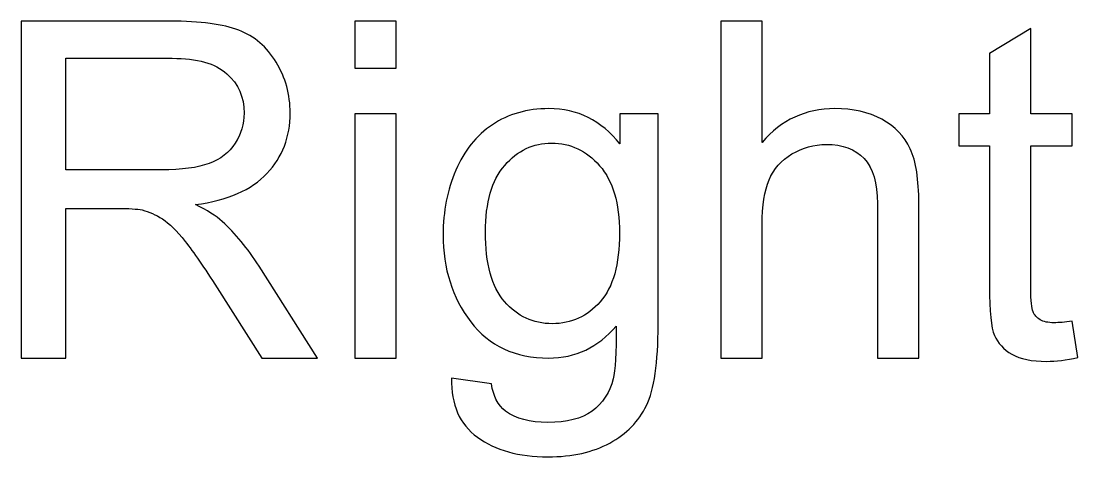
# Model space of a CAD drawing. Header units: millimetres. Extents: x -489 to 489, y -241 to 468.
# Drawn here: x -36.2 to -7.67, y 329.96 to 341.72 of the extents above; entities that cross this region are included whole.
import ezdxf

# ---------------------------------------------------------------- set-up
doc = ezdxf.new("R2010")
doc.units = ezdxf.units.MM
doc.header["$MEASUREMENT"] = 0
doc.layers.add('Layer 1', color=7, linetype='Continuous')

msp = doc.modelspace()

# ---------------------------------------------------------------- linework, layer by layer
at = {"layer": 'Layer 1', "color": 250}
for points, knots in [([(-36.2023, 332.6222), (-36.2023, 332.6222), (-36.2023, 341.7154), (-36.2023, 341.7154), (-36.2023, 341.7154), (-36.2023, 341.7154), (-32.1722, 341.7154), (-32.1722, 341.7154), (-32.1722, 341.7154), (-31.3615, 341.7154), (-30.7455, 341.6329), (-30.3243, 341.4699), (-30.3243, 341.4699), (-29.9031, 341.3069), (-29.5665, 341.019), (-29.3147, 340.6063), (-29.3147, 340.6063), (-29.0628, 340.1935), (-28.9379, 339.7363), (-28.9379, 339.2368), (-28.9379, 339.2368), (-28.9379, 338.5912), (-29.1474, 338.0472), (-29.5644, 337.6048), (-29.5644, 337.6048), (-29.9814, 337.1625), (-30.6249, 336.8831), (-31.4969, 336.7624), (-31.4969, 336.7624), (-31.1773, 336.61), (-30.936, 336.4576), (-30.7709, 336.3094), (-30.7709, 336.3094), (-30.4196, 335.9877), (-30.0872, 335.5834), (-29.7761, 335.0987), (-29.7761, 335.0987), (-29.7761, 335.0987), (-28.2034, 332.6222), (-28.2034, 332.6222), (-28.2034, 332.6222), (-28.2034, 332.6222), (-29.7062, 332.6222), (-29.7062, 332.6222), (-29.7062, 332.6222), (-29.7062, 332.6222), (-30.9085, 334.5145), (-30.9085, 334.5145), (-30.9085, 334.5145), (-31.2578, 335.0627), (-31.5477, 335.4797), (-31.7742, 335.7697), (-31.7742, 335.7697), (-32.0028, 336.0597), (-32.206, 336.2608), (-32.3859, 336.3772), (-32.3859, 336.3772), (-32.5637, 336.4915), (-32.7479, 336.5719), (-32.9342, 336.6185), (-32.9342, 336.6185), (-33.0696, 336.646), (-33.2919, 336.6608), (-33.603, 336.6608), (-33.603, 336.6608), (-33.603, 336.6608), (-34.9958, 336.6608), (-34.9958, 336.6608), (-34.9958, 336.6608), (-34.9958, 336.6608), (-34.9958, 332.6222), (-34.9958, 332.6222), (-34.9958, 332.6222), (-34.9958, 332.6222), (-36.2023, 332.6222), (-36.2023, 332.6222)], [0, 0, 0, 0, 0.05, 0.05, 0.05, 0.05, 0.1, 0.1, 0.1, 0.1, 0.15, 0.15, 0.15, 0.15, 0.2, 0.2, 0.2, 0.2, 0.25, 0.25, 0.25, 0.25, 0.3, 0.3, 0.3, 0.3, 0.35, 0.35, 0.35, 0.35, 0.4, 0.4, 0.4, 0.4, 0.45, 0.45, 0.45, 0.45, 0.5, 0.5, 0.5, 0.5, 0.55, 0.55, 0.55, 0.55, 0.6, 0.6, 0.6, 0.6, 0.65, 0.65, 0.65, 0.65, 0.7, 0.7, 0.7, 0.7, 0.75, 0.75, 0.75, 0.75, 0.8, 0.8, 0.8, 0.8, 0.85, 0.85, 0.85, 0.85, 0.9, 0.9, 0.9, 0.9, 1, 1, 1, 1]), ([(-27.1959, 340.4454), (-27.1959, 340.4454), (-27.1959, 341.7154), (-27.1959, 341.7154), (-27.1959, 341.7154), (-27.1959, 341.7154), (-26.0783, 341.7154), (-26.0783, 341.7154), (-26.0783, 341.7154), (-26.0783, 341.7154), (-26.0783, 340.4454), (-26.0783, 340.4454), (-26.0783, 340.4454), (-26.0783, 340.4454), (-27.1959, 340.4454), (-27.1959, 340.4454)], [0, 0, 0, 0, 0.2, 0.2, 0.2, 0.2, 0.4, 0.4, 0.4, 0.4, 0.6, 0.6, 0.6, 0.6, 1, 1, 1, 1]), ([(-17.3111, 332.6222), (-17.3111, 332.6222), (-17.3111, 341.7154), (-17.3111, 341.7154), (-17.3111, 341.7154), (-17.3111, 341.7154), (-16.1935, 341.7154), (-16.1935, 341.7154), (-16.1935, 341.7154), (-16.1935, 341.7154), (-16.1935, 338.443), (-16.1935, 338.443), (-16.1935, 338.443), (-15.6749, 339.0505), (-15.0209, 339.3532), (-14.2292, 339.3532), (-14.2292, 339.3532), (-13.7445, 339.3532), (-13.3233, 339.258), (-12.9635, 339.0653), (-12.9635, 339.0653), (-12.6057, 338.8727), (-12.3496, 338.6081), (-12.1951, 338.2695), (-12.1951, 338.2695), (-12.0406, 337.9308), (-11.9644, 337.4376), (-11.9644, 336.7942), (-11.9644, 336.7942), (-11.9644, 336.7942), (-11.9644, 332.6222), (-11.9644, 332.6222), (-11.9644, 332.6222), (-11.9644, 332.6222), (-13.082, 332.6222), (-13.082, 332.6222), (-13.082, 332.6222), (-13.082, 332.6222), (-13.082, 336.7899), (-13.082, 336.7899), (-13.082, 336.7899), (-13.082, 337.3466), (-13.2026, 337.753), (-13.4418, 338.007), (-13.4418, 338.007), (-13.6831, 338.261), (-14.0218, 338.388), (-14.4621, 338.388), (-14.4621, 338.388), (-14.7901, 338.388), (-15.0992, 338.3033), (-15.3892, 338.1319), (-15.3892, 338.1319), (-15.6791, 337.9604), (-15.8845, 337.7276), (-16.0093, 337.4334), (-16.0093, 337.4334), (-16.1321, 337.1413), (-16.1935, 336.737), (-16.1935, 336.2205), (-16.1935, 336.2205), (-16.1935, 336.2205), (-16.1935, 332.6222), (-16.1935, 332.6222), (-16.1935, 332.6222), (-16.1935, 332.6222), (-17.3111, 332.6222), (-17.3111, 332.6222)], [0, 0, 0, 0, 0.0555556, 0.0555556, 0.0555556, 0.0555556, 0.1111111, 0.1111111, 0.1111111, 0.1111111, 0.1666667, 0.1666667, 0.1666667, 0.1666667, 0.2222222, 0.2222222, 0.2222222, 0.2222222, 0.2777778, 0.2777778, 0.2777778, 0.2777778, 0.3333333, 0.3333333, 0.3333333, 0.3333333, 0.3888889, 0.3888889, 0.3888889, 0.3888889, 0.4444444, 0.4444444, 0.4444444, 0.4444444, 0.5, 0.5, 0.5, 0.5, 0.5555556, 0.5555556, 0.5555556, 0.5555556, 0.6111111, 0.6111111, 0.6111111, 0.6111111, 0.6666667, 0.6666667, 0.6666667, 0.6666667, 0.7222222, 0.7222222, 0.7222222, 0.7222222, 0.7777778, 0.7777778, 0.7777778, 0.7777778, 0.8333333, 0.8333333, 0.8333333, 0.8333333, 0.8888889, 0.8888889, 0.8888889, 0.8888889, 1, 1, 1, 1]), ([(-7.8221, 333.6192), (-7.8221, 333.6192), (-7.6697, 332.6328), (-7.6697, 332.6328), (-7.6697, 332.6328), (-7.983, 332.5672), (-8.2645, 332.5333), (-8.51, 332.5333), (-8.51, 332.5333), (-8.9143, 332.5333), (-9.2276, 332.5968), (-9.4519, 332.7259), (-9.4519, 332.7259), (-9.6742, 332.855), (-9.8308, 333.0223), (-9.9218, 333.2318), (-9.9218, 333.2318), (-10.0128, 333.4414), (-10.0573, 333.8816), (-10.0573, 334.5526), (-10.0573, 334.5526), (-10.0573, 334.5526), (-10.0573, 338.3499), (-10.0573, 338.3499), (-10.0573, 338.3499), (-10.0573, 338.3499), (-10.8828, 338.3499), (-10.8828, 338.3499), (-10.8828, 338.3499), (-10.8828, 338.3499), (-10.8828, 339.2135), (-10.8828, 339.2135), (-10.8828, 339.2135), (-10.8828, 339.2135), (-10.0573, 339.2135), (-10.0573, 339.2135), (-10.0573, 339.2135), (-10.0573, 339.2135), (-10.0573, 340.8433), (-10.0573, 340.8433), (-10.0573, 340.8433), (-10.0573, 340.8433), (-8.9397, 341.5143), (-8.9397, 341.5143), (-8.9397, 341.5143), (-8.9397, 341.5143), (-8.9397, 339.2135), (-8.9397, 339.2135), (-8.9397, 339.2135), (-8.9397, 339.2135), (-7.8221, 339.2135), (-7.8221, 339.2135), (-7.8221, 339.2135), (-7.8221, 339.2135), (-7.8221, 338.3499), (-7.8221, 338.3499), (-7.8221, 338.3499), (-7.8221, 338.3499), (-8.9397, 338.3499), (-8.9397, 338.3499), (-8.9397, 338.3499), (-8.9397, 338.3499), (-8.9397, 334.4891), (-8.9397, 334.4891), (-8.9397, 334.4891), (-8.9397, 334.1695), (-8.9206, 333.9642), (-8.8804, 333.8732), (-8.8804, 333.8732), (-8.8423, 333.7821), (-8.7788, 333.7102), (-8.6899, 333.6551), (-8.6899, 333.6551), (-8.601, 333.6022), (-8.474, 333.5747), (-8.3089, 333.5747), (-8.3089, 333.5747), (-8.1862, 333.5747), (-8.0232, 333.5895), (-7.8221, 333.6192)], [0, 0, 0, 0, 0.047619, 0.047619, 0.047619, 0.047619, 0.0952381, 0.0952381, 0.0952381, 0.0952381, 0.1428571, 0.1428571, 0.1428571, 0.1428571, 0.1904762, 0.1904762, 0.1904762, 0.1904762, 0.2380952, 0.2380952, 0.2380952, 0.2380952, 0.2857143, 0.2857143, 0.2857143, 0.2857143, 0.3333333, 0.3333333, 0.3333333, 0.3333333, 0.3809524, 0.3809524, 0.3809524, 0.3809524, 0.4285714, 0.4285714, 0.4285714, 0.4285714, 0.4761905, 0.4761905, 0.4761905, 0.4761905, 0.5238095, 0.5238095, 0.5238095, 0.5238095, 0.5714286, 0.5714286, 0.5714286, 0.5714286, 0.6190476, 0.6190476, 0.6190476, 0.6190476, 0.6666667, 0.6666667, 0.6666667, 0.6666667, 0.7142857, 0.7142857, 0.7142857, 0.7142857, 0.7619048, 0.7619048, 0.7619048, 0.7619048, 0.8095238, 0.8095238, 0.8095238, 0.8095238, 0.8571429, 0.8571429, 0.8571429, 0.8571429, 0.9047619, 0.9047619, 0.9047619, 0.9047619, 1, 1, 1, 1]), ([(-34.9958, 337.7022), (-34.9958, 337.7022), (-32.4135, 337.7022), (-32.4135, 337.7022), (-32.4135, 337.7022), (-31.8631, 337.7022), (-31.4356, 337.7594), (-31.1265, 337.8737), (-31.1265, 337.8737), (-30.8175, 337.9858), (-30.5825, 338.1679), (-30.4238, 338.4198), (-30.4238, 338.4198), (-30.2629, 338.6695), (-30.1825, 338.9405), (-30.1825, 339.2347), (-30.1825, 339.2347), (-30.1825, 339.6644), (-30.337, 340.02), (-30.6482, 340.2972), (-30.6482, 340.2972), (-30.9593, 340.5745), (-31.4504, 340.7121), (-32.1214, 340.7121), (-32.1214, 340.7121), (-32.1214, 340.7121), (-34.9958, 340.7121), (-34.9958, 340.7121), (-34.9958, 340.7121), (-34.9958, 340.7121), (-34.9958, 337.7022), (-34.9958, 337.7022)], [0, 0, 0, 0, 0.1111111, 0.1111111, 0.1111111, 0.1111111, 0.2222222, 0.2222222, 0.2222222, 0.2222222, 0.3333333, 0.3333333, 0.3333333, 0.3333333, 0.4444444, 0.4444444, 0.4444444, 0.4444444, 0.5555556, 0.5555556, 0.5555556, 0.5555556, 0.6666667, 0.6666667, 0.6666667, 0.6666667, 0.7777778, 0.7777778, 0.7777778, 0.7777778, 1, 1, 1, 1]), ([(-24.5797, 332.0761), (-24.5797, 332.0761), (-23.5002, 331.9237), (-23.5002, 331.9237), (-23.5002, 331.9237), (-23.4558, 331.5893), (-23.3288, 331.3458), (-23.1213, 331.1913), (-23.1213, 331.1913), (-22.844, 330.986), (-22.4652, 330.8823), (-21.9847, 330.8823), (-21.9847, 330.8823), (-21.4682, 330.8823), (-21.0682, 330.986), (-20.7866, 331.1913), (-20.7866, 331.1913), (-20.5051, 331.3966), (-20.3146, 331.6866), (-20.2151, 332.057), (-20.2151, 332.057), (-20.158, 332.2835), (-20.1305, 332.7598), (-20.1347, 333.4858), (-20.1347, 333.4858), (-20.6237, 332.9101), (-21.2311, 332.6222), (-21.9593, 332.6222), (-21.9593, 332.6222), (-22.8652, 332.6222), (-23.5679, 332.9482), (-24.0632, 333.6022), (-24.0632, 333.6022), (-24.5607, 334.2542), (-24.8083, 335.0373), (-24.8083, 335.9496), (-24.8083, 335.9496), (-24.8083, 336.5783), (-24.694, 337.1582), (-24.4675, 337.6895), (-24.4675, 337.6895), (-24.241, 338.2208), (-23.9108, 338.6293), (-23.479, 338.9193), (-23.479, 338.9193), (-23.0472, 339.2093), (-22.5392, 339.3532), (-21.955, 339.3532), (-21.955, 339.3532), (-21.1782, 339.3532), (-20.5369, 339.0357), (-20.0331, 338.4007), (-20.0331, 338.4007), (-20.0331, 338.4007), (-20.0331, 339.2135), (-20.0331, 339.2135), (-20.0331, 339.2135), (-20.0331, 339.2135), (-19.0044, 339.2135), (-19.0044, 339.2135), (-19.0044, 339.2135), (-19.0044, 339.2135), (-19.0044, 333.5218), (-19.0044, 333.5218), (-19.0044, 333.5218), (-19.0044, 332.4952), (-19.1081, 331.7692), (-19.3177, 331.3416), (-19.3177, 331.3416), (-19.5251, 330.914), (-19.8574, 330.5754), (-20.3083, 330.3277), (-20.3083, 330.3277), (-20.7612, 330.0801), (-21.3179, 329.9552), (-21.9783, 329.9552), (-21.9783, 329.9552), (-22.7636, 329.9552), (-23.3965, 330.1309), (-23.8791, 330.4844), (-23.8791, 330.4844), (-24.3638, 330.8357), (-24.5966, 331.367), (-24.5797, 332.0761)], [0, 0, 0, 0, 0.0454545, 0.0454545, 0.0454545, 0.0454545, 0.0909091, 0.0909091, 0.0909091, 0.0909091, 0.1363636, 0.1363636, 0.1363636, 0.1363636, 0.1818182, 0.1818182, 0.1818182, 0.1818182, 0.2272727, 0.2272727, 0.2272727, 0.2272727, 0.2727273, 0.2727273, 0.2727273, 0.2727273, 0.3181818, 0.3181818, 0.3181818, 0.3181818, 0.3636364, 0.3636364, 0.3636364, 0.3636364, 0.4090909, 0.4090909, 0.4090909, 0.4090909, 0.4545455, 0.4545455, 0.4545455, 0.4545455, 0.5, 0.5, 0.5, 0.5, 0.5454545, 0.5454545, 0.5454545, 0.5454545, 0.5909091, 0.5909091, 0.5909091, 0.5909091, 0.6363636, 0.6363636, 0.6363636, 0.6363636, 0.6818182, 0.6818182, 0.6818182, 0.6818182, 0.7272727, 0.7272727, 0.7272727, 0.7272727, 0.7727273, 0.7727273, 0.7727273, 0.7727273, 0.8181818, 0.8181818, 0.8181818, 0.8181818, 0.8636364, 0.8636364, 0.8636364, 0.8636364, 0.9090909, 0.9090909, 0.9090909, 0.9090909, 1, 1, 1, 1]), ([(-27.1959, 332.6222), (-27.1959, 332.6222), (-27.1959, 339.2135), (-27.1959, 339.2135), (-27.1959, 339.2135), (-27.1959, 339.2135), (-26.0783, 339.2135), (-26.0783, 339.2135), (-26.0783, 339.2135), (-26.0783, 339.2135), (-26.0783, 332.6222), (-26.0783, 332.6222), (-26.0783, 332.6222), (-26.0783, 332.6222), (-27.1959, 332.6222), (-27.1959, 332.6222)], [0, 0, 0, 0, 0.2, 0.2, 0.2, 0.2, 0.4, 0.4, 0.4, 0.4, 0.6, 0.6, 0.6, 0.6, 1, 1, 1, 1]), ([(-23.6653, 336.03), (-23.6653, 335.1686), (-23.4939, 334.5399), (-23.151, 334.1441), (-23.151, 334.1441), (-22.8059, 333.7483), (-22.3763, 333.5493), (-21.8598, 333.5493), (-21.8598, 333.5493), (-21.3454, 333.5493), (-20.9158, 333.7462), (-20.5665, 334.1399), (-20.5665, 334.1399), (-20.2194, 334.5336), (-20.0458, 335.1516), (-20.0458, 335.9941), (-20.0458, 335.9941), (-20.0458, 336.7984), (-20.2257, 337.4059), (-20.5834, 337.8144), (-20.5834, 337.8144), (-20.9412, 338.2229), (-21.373, 338.4261), (-21.8767, 338.4261), (-21.8767, 338.4261), (-22.3741, 338.4261), (-22.7954, 338.225), (-23.1446, 337.8229), (-23.1446, 337.8229), (-23.4917, 337.4207), (-23.6653, 336.8238), (-23.6653, 336.03)], [0, 0, 0, 0, 0.1111111, 0.1111111, 0.1111111, 0.1111111, 0.2222222, 0.2222222, 0.2222222, 0.2222222, 0.3333333, 0.3333333, 0.3333333, 0.3333333, 0.4444444, 0.4444444, 0.4444444, 0.4444444, 0.5555556, 0.5555556, 0.5555556, 0.5555556, 0.6666667, 0.6666667, 0.6666667, 0.6666667, 0.7777778, 0.7777778, 0.7777778, 0.7777778, 1, 1, 1, 1])]:
    msp.add_open_spline(points, degree=3, knots=knots, dxfattribs=at)
at = {"layer": 'Layer 1', "color": 250, "lineweight": 9}
for points, knots in [([(-36.2023, 332.6222), (-36.2023, 332.6222), (-36.2023, 341.7154), (-36.2023, 341.7154), (-36.2023, 341.7154), (-36.2023, 341.7154), (-32.1722, 341.7154), (-32.1722, 341.7154), (-32.1722, 341.7154), (-31.3615, 341.7154), (-30.7455, 341.6329), (-30.3243, 341.4699), (-30.3243, 341.4699), (-29.9031, 341.3069), (-29.5665, 341.019), (-29.3147, 340.6063), (-29.3147, 340.6063), (-29.0628, 340.1935), (-28.9379, 339.7363), (-28.9379, 339.2368), (-28.9379, 339.2368), (-28.9379, 338.5912), (-29.1474, 338.0472), (-29.5644, 337.6048), (-29.5644, 337.6048), (-29.9814, 337.1625), (-30.6249, 336.8831), (-31.4969, 336.7624), (-31.4969, 336.7624), (-31.1773, 336.61), (-30.936, 336.4576), (-30.7709, 336.3094), (-30.7709, 336.3094), (-30.4196, 335.9877), (-30.0872, 335.5834), (-29.7761, 335.0987), (-29.7761, 335.0987), (-29.7761, 335.0987), (-28.2034, 332.6222), (-28.2034, 332.6222), (-28.2034, 332.6222), (-28.2034, 332.6222), (-29.7062, 332.6222), (-29.7062, 332.6222), (-29.7062, 332.6222), (-29.7062, 332.6222), (-30.9085, 334.5145), (-30.9085, 334.5145), (-30.9085, 334.5145), (-31.2578, 335.0627), (-31.5477, 335.4797), (-31.7742, 335.7697), (-31.7742, 335.7697), (-32.0028, 336.0597), (-32.206, 336.2608), (-32.3859, 336.3772), (-32.3859, 336.3772), (-32.5637, 336.4915), (-32.7479, 336.5719), (-32.9342, 336.6185), (-32.9342, 336.6185), (-33.0696, 336.646), (-33.2919, 336.6608), (-33.603, 336.6608), (-33.603, 336.6608), (-33.603, 336.6608), (-34.9958, 336.6608), (-34.9958, 336.6608), (-34.9958, 336.6608), (-34.9958, 336.6608), (-34.9958, 332.6222), (-34.9958, 332.6222), (-34.9958, 332.6222), (-34.9958, 332.6222), (-36.2023, 332.6222), (-36.2023, 332.6222)], [0, 0, 0, 0, 0.05, 0.05, 0.05, 0.05, 0.1, 0.1, 0.1, 0.1, 0.15, 0.15, 0.15, 0.15, 0.2, 0.2, 0.2, 0.2, 0.25, 0.25, 0.25, 0.25, 0.3, 0.3, 0.3, 0.3, 0.35, 0.35, 0.35, 0.35, 0.4, 0.4, 0.4, 0.4, 0.45, 0.45, 0.45, 0.45, 0.5, 0.5, 0.5, 0.5, 0.55, 0.55, 0.55, 0.55, 0.6, 0.6, 0.6, 0.6, 0.65, 0.65, 0.65, 0.65, 0.7, 0.7, 0.7, 0.7, 0.75, 0.75, 0.75, 0.75, 0.8, 0.8, 0.8, 0.8, 0.85, 0.85, 0.85, 0.85, 0.9, 0.9, 0.9, 0.9, 1, 1, 1, 1]), ([(-27.1959, 340.4454), (-27.1959, 340.4454), (-27.1959, 341.7154), (-27.1959, 341.7154), (-27.1959, 341.7154), (-27.1959, 341.7154), (-26.0783, 341.7154), (-26.0783, 341.7154), (-26.0783, 341.7154), (-26.0783, 341.7154), (-26.0783, 340.4454), (-26.0783, 340.4454), (-26.0783, 340.4454), (-26.0783, 340.4454), (-27.1959, 340.4454), (-27.1959, 340.4454)], [0, 0, 0, 0, 0.2, 0.2, 0.2, 0.2, 0.4, 0.4, 0.4, 0.4, 0.6, 0.6, 0.6, 0.6, 1, 1, 1, 1]), ([(-17.3111, 332.6222), (-17.3111, 332.6222), (-17.3111, 341.7154), (-17.3111, 341.7154), (-17.3111, 341.7154), (-17.3111, 341.7154), (-16.1935, 341.7154), (-16.1935, 341.7154), (-16.1935, 341.7154), (-16.1935, 341.7154), (-16.1935, 338.443), (-16.1935, 338.443), (-16.1935, 338.443), (-15.6749, 339.0505), (-15.0209, 339.3532), (-14.2292, 339.3532), (-14.2292, 339.3532), (-13.7445, 339.3532), (-13.3233, 339.258), (-12.9635, 339.0653), (-12.9635, 339.0653), (-12.6057, 338.8727), (-12.3496, 338.6081), (-12.1951, 338.2695), (-12.1951, 338.2695), (-12.0406, 337.9308), (-11.9644, 337.4376), (-11.9644, 336.7942), (-11.9644, 336.7942), (-11.9644, 336.7942), (-11.9644, 332.6222), (-11.9644, 332.6222), (-11.9644, 332.6222), (-11.9644, 332.6222), (-13.082, 332.6222), (-13.082, 332.6222), (-13.082, 332.6222), (-13.082, 332.6222), (-13.082, 336.7899), (-13.082, 336.7899), (-13.082, 336.7899), (-13.082, 337.3466), (-13.2026, 337.753), (-13.4418, 338.007), (-13.4418, 338.007), (-13.6831, 338.261), (-14.0218, 338.388), (-14.4621, 338.388), (-14.4621, 338.388), (-14.7901, 338.388), (-15.0992, 338.3033), (-15.3892, 338.1319), (-15.3892, 338.1319), (-15.6791, 337.9604), (-15.8845, 337.7276), (-16.0093, 337.4334), (-16.0093, 337.4334), (-16.1321, 337.1413), (-16.1935, 336.737), (-16.1935, 336.2205), (-16.1935, 336.2205), (-16.1935, 336.2205), (-16.1935, 332.6222), (-16.1935, 332.6222), (-16.1935, 332.6222), (-16.1935, 332.6222), (-17.3111, 332.6222), (-17.3111, 332.6222)], [0, 0, 0, 0, 0.0555556, 0.0555556, 0.0555556, 0.0555556, 0.1111111, 0.1111111, 0.1111111, 0.1111111, 0.1666667, 0.1666667, 0.1666667, 0.1666667, 0.2222222, 0.2222222, 0.2222222, 0.2222222, 0.2777778, 0.2777778, 0.2777778, 0.2777778, 0.3333333, 0.3333333, 0.3333333, 0.3333333, 0.3888889, 0.3888889, 0.3888889, 0.3888889, 0.4444444, 0.4444444, 0.4444444, 0.4444444, 0.5, 0.5, 0.5, 0.5, 0.5555556, 0.5555556, 0.5555556, 0.5555556, 0.6111111, 0.6111111, 0.6111111, 0.6111111, 0.6666667, 0.6666667, 0.6666667, 0.6666667, 0.7222222, 0.7222222, 0.7222222, 0.7222222, 0.7777778, 0.7777778, 0.7777778, 0.7777778, 0.8333333, 0.8333333, 0.8333333, 0.8333333, 0.8888889, 0.8888889, 0.8888889, 0.8888889, 1, 1, 1, 1]), ([(-7.8221, 333.6192), (-7.8221, 333.6192), (-7.6697, 332.6328), (-7.6697, 332.6328), (-7.6697, 332.6328), (-7.983, 332.5672), (-8.2645, 332.5333), (-8.51, 332.5333), (-8.51, 332.5333), (-8.9143, 332.5333), (-9.2276, 332.5968), (-9.4519, 332.7259), (-9.4519, 332.7259), (-9.6742, 332.855), (-9.8308, 333.0223), (-9.9218, 333.2318), (-9.9218, 333.2318), (-10.0128, 333.4414), (-10.0573, 333.8816), (-10.0573, 334.5526), (-10.0573, 334.5526), (-10.0573, 334.5526), (-10.0573, 338.3499), (-10.0573, 338.3499), (-10.0573, 338.3499), (-10.0573, 338.3499), (-10.8828, 338.3499), (-10.8828, 338.3499), (-10.8828, 338.3499), (-10.8828, 338.3499), (-10.8828, 339.2135), (-10.8828, 339.2135), (-10.8828, 339.2135), (-10.8828, 339.2135), (-10.0573, 339.2135), (-10.0573, 339.2135), (-10.0573, 339.2135), (-10.0573, 339.2135), (-10.0573, 340.8433), (-10.0573, 340.8433), (-10.0573, 340.8433), (-10.0573, 340.8433), (-8.9397, 341.5143), (-8.9397, 341.5143), (-8.9397, 341.5143), (-8.9397, 341.5143), (-8.9397, 339.2135), (-8.9397, 339.2135), (-8.9397, 339.2135), (-8.9397, 339.2135), (-7.8221, 339.2135), (-7.8221, 339.2135), (-7.8221, 339.2135), (-7.8221, 339.2135), (-7.8221, 338.3499), (-7.8221, 338.3499), (-7.8221, 338.3499), (-7.8221, 338.3499), (-8.9397, 338.3499), (-8.9397, 338.3499), (-8.9397, 338.3499), (-8.9397, 338.3499), (-8.9397, 334.4891), (-8.9397, 334.4891), (-8.9397, 334.4891), (-8.9397, 334.1695), (-8.9206, 333.9642), (-8.8804, 333.8732), (-8.8804, 333.8732), (-8.8423, 333.7821), (-8.7788, 333.7102), (-8.6899, 333.6551), (-8.6899, 333.6551), (-8.601, 333.6022), (-8.474, 333.5747), (-8.3089, 333.5747), (-8.3089, 333.5747), (-8.1862, 333.5747), (-8.0232, 333.5895), (-7.8221, 333.6192)], [0, 0, 0, 0, 0.047619, 0.047619, 0.047619, 0.047619, 0.0952381, 0.0952381, 0.0952381, 0.0952381, 0.1428571, 0.1428571, 0.1428571, 0.1428571, 0.1904762, 0.1904762, 0.1904762, 0.1904762, 0.2380952, 0.2380952, 0.2380952, 0.2380952, 0.2857143, 0.2857143, 0.2857143, 0.2857143, 0.3333333, 0.3333333, 0.3333333, 0.3333333, 0.3809524, 0.3809524, 0.3809524, 0.3809524, 0.4285714, 0.4285714, 0.4285714, 0.4285714, 0.4761905, 0.4761905, 0.4761905, 0.4761905, 0.5238095, 0.5238095, 0.5238095, 0.5238095, 0.5714286, 0.5714286, 0.5714286, 0.5714286, 0.6190476, 0.6190476, 0.6190476, 0.6190476, 0.6666667, 0.6666667, 0.6666667, 0.6666667, 0.7142857, 0.7142857, 0.7142857, 0.7142857, 0.7619048, 0.7619048, 0.7619048, 0.7619048, 0.8095238, 0.8095238, 0.8095238, 0.8095238, 0.8571429, 0.8571429, 0.8571429, 0.8571429, 0.9047619, 0.9047619, 0.9047619, 0.9047619, 1, 1, 1, 1]), ([(-34.9958, 337.7022), (-34.9958, 337.7022), (-32.4135, 337.7022), (-32.4135, 337.7022), (-32.4135, 337.7022), (-31.8631, 337.7022), (-31.4356, 337.7594), (-31.1265, 337.8737), (-31.1265, 337.8737), (-30.8175, 337.9858), (-30.5825, 338.1679), (-30.4238, 338.4198), (-30.4238, 338.4198), (-30.2629, 338.6695), (-30.1825, 338.9405), (-30.1825, 339.2347), (-30.1825, 339.2347), (-30.1825, 339.6644), (-30.337, 340.02), (-30.6482, 340.2972), (-30.6482, 340.2972), (-30.9593, 340.5745), (-31.4504, 340.7121), (-32.1214, 340.7121), (-32.1214, 340.7121), (-32.1214, 340.7121), (-34.9958, 340.7121), (-34.9958, 340.7121), (-34.9958, 340.7121), (-34.9958, 340.7121), (-34.9958, 337.7022), (-34.9958, 337.7022)], [0, 0, 0, 0, 0.1111111, 0.1111111, 0.1111111, 0.1111111, 0.2222222, 0.2222222, 0.2222222, 0.2222222, 0.3333333, 0.3333333, 0.3333333, 0.3333333, 0.4444444, 0.4444444, 0.4444444, 0.4444444, 0.5555556, 0.5555556, 0.5555556, 0.5555556, 0.6666667, 0.6666667, 0.6666667, 0.6666667, 0.7777778, 0.7777778, 0.7777778, 0.7777778, 1, 1, 1, 1]), ([(-24.5797, 332.0761), (-24.5797, 332.0761), (-23.5002, 331.9237), (-23.5002, 331.9237), (-23.5002, 331.9237), (-23.4558, 331.5893), (-23.3288, 331.3458), (-23.1213, 331.1913), (-23.1213, 331.1913), (-22.844, 330.986), (-22.4652, 330.8823), (-21.9847, 330.8823), (-21.9847, 330.8823), (-21.4682, 330.8823), (-21.0682, 330.986), (-20.7866, 331.1913), (-20.7866, 331.1913), (-20.5051, 331.3966), (-20.3146, 331.6866), (-20.2151, 332.057), (-20.2151, 332.057), (-20.158, 332.2835), (-20.1305, 332.7598), (-20.1347, 333.4858), (-20.1347, 333.4858), (-20.6237, 332.9101), (-21.2311, 332.6222), (-21.9593, 332.6222), (-21.9593, 332.6222), (-22.8652, 332.6222), (-23.5679, 332.9482), (-24.0632, 333.6022), (-24.0632, 333.6022), (-24.5607, 334.2542), (-24.8083, 335.0373), (-24.8083, 335.9496), (-24.8083, 335.9496), (-24.8083, 336.5783), (-24.694, 337.1582), (-24.4675, 337.6895), (-24.4675, 337.6895), (-24.241, 338.2208), (-23.9108, 338.6293), (-23.479, 338.9193), (-23.479, 338.9193), (-23.0472, 339.2093), (-22.5392, 339.3532), (-21.955, 339.3532), (-21.955, 339.3532), (-21.1782, 339.3532), (-20.5369, 339.0357), (-20.0331, 338.4007), (-20.0331, 338.4007), (-20.0331, 338.4007), (-20.0331, 339.2135), (-20.0331, 339.2135), (-20.0331, 339.2135), (-20.0331, 339.2135), (-19.0044, 339.2135), (-19.0044, 339.2135), (-19.0044, 339.2135), (-19.0044, 339.2135), (-19.0044, 333.5218), (-19.0044, 333.5218), (-19.0044, 333.5218), (-19.0044, 332.4952), (-19.1081, 331.7692), (-19.3177, 331.3416), (-19.3177, 331.3416), (-19.5251, 330.914), (-19.8574, 330.5754), (-20.3083, 330.3277), (-20.3083, 330.3277), (-20.7612, 330.0801), (-21.3179, 329.9552), (-21.9783, 329.9552), (-21.9783, 329.9552), (-22.7636, 329.9552), (-23.3965, 330.1309), (-23.8791, 330.4844), (-23.8791, 330.4844), (-24.3638, 330.8357), (-24.5966, 331.367), (-24.5797, 332.0761)], [0, 0, 0, 0, 0.0454545, 0.0454545, 0.0454545, 0.0454545, 0.0909091, 0.0909091, 0.0909091, 0.0909091, 0.1363636, 0.1363636, 0.1363636, 0.1363636, 0.1818182, 0.1818182, 0.1818182, 0.1818182, 0.2272727, 0.2272727, 0.2272727, 0.2272727, 0.2727273, 0.2727273, 0.2727273, 0.2727273, 0.3181818, 0.3181818, 0.3181818, 0.3181818, 0.3636364, 0.3636364, 0.3636364, 0.3636364, 0.4090909, 0.4090909, 0.4090909, 0.4090909, 0.4545455, 0.4545455, 0.4545455, 0.4545455, 0.5, 0.5, 0.5, 0.5, 0.5454545, 0.5454545, 0.5454545, 0.5454545, 0.5909091, 0.5909091, 0.5909091, 0.5909091, 0.6363636, 0.6363636, 0.6363636, 0.6363636, 0.6818182, 0.6818182, 0.6818182, 0.6818182, 0.7272727, 0.7272727, 0.7272727, 0.7272727, 0.7727273, 0.7727273, 0.7727273, 0.7727273, 0.8181818, 0.8181818, 0.8181818, 0.8181818, 0.8636364, 0.8636364, 0.8636364, 0.8636364, 0.9090909, 0.9090909, 0.9090909, 0.9090909, 1, 1, 1, 1]), ([(-27.1959, 332.6222), (-27.1959, 332.6222), (-27.1959, 339.2135), (-27.1959, 339.2135), (-27.1959, 339.2135), (-27.1959, 339.2135), (-26.0783, 339.2135), (-26.0783, 339.2135), (-26.0783, 339.2135), (-26.0783, 339.2135), (-26.0783, 332.6222), (-26.0783, 332.6222), (-26.0783, 332.6222), (-26.0783, 332.6222), (-27.1959, 332.6222), (-27.1959, 332.6222)], [0, 0, 0, 0, 0.2, 0.2, 0.2, 0.2, 0.4, 0.4, 0.4, 0.4, 0.6, 0.6, 0.6, 0.6, 1, 1, 1, 1]), ([(-23.6653, 336.03), (-23.6653, 335.1686), (-23.4939, 334.5399), (-23.151, 334.1441), (-23.151, 334.1441), (-22.8059, 333.7483), (-22.3763, 333.5493), (-21.8598, 333.5493), (-21.8598, 333.5493), (-21.3454, 333.5493), (-20.9158, 333.7462), (-20.5665, 334.1399), (-20.5665, 334.1399), (-20.2194, 334.5336), (-20.0458, 335.1516), (-20.0458, 335.9941), (-20.0458, 335.9941), (-20.0458, 336.7984), (-20.2257, 337.4059), (-20.5834, 337.8144), (-20.5834, 337.8144), (-20.9412, 338.2229), (-21.373, 338.4261), (-21.8767, 338.4261), (-21.8767, 338.4261), (-22.3741, 338.4261), (-22.7954, 338.225), (-23.1446, 337.8229), (-23.1446, 337.8229), (-23.4917, 337.4207), (-23.6653, 336.8238), (-23.6653, 336.03)], [0, 0, 0, 0, 0.1111111, 0.1111111, 0.1111111, 0.1111111, 0.2222222, 0.2222222, 0.2222222, 0.2222222, 0.3333333, 0.3333333, 0.3333333, 0.3333333, 0.4444444, 0.4444444, 0.4444444, 0.4444444, 0.5555556, 0.5555556, 0.5555556, 0.5555556, 0.6666667, 0.6666667, 0.6666667, 0.6666667, 0.7777778, 0.7777778, 0.7777778, 0.7777778, 1, 1, 1, 1])]:
    msp.add_open_spline(points, degree=3, knots=knots, dxfattribs=at)

doc.saveas('drawing.dxf')
